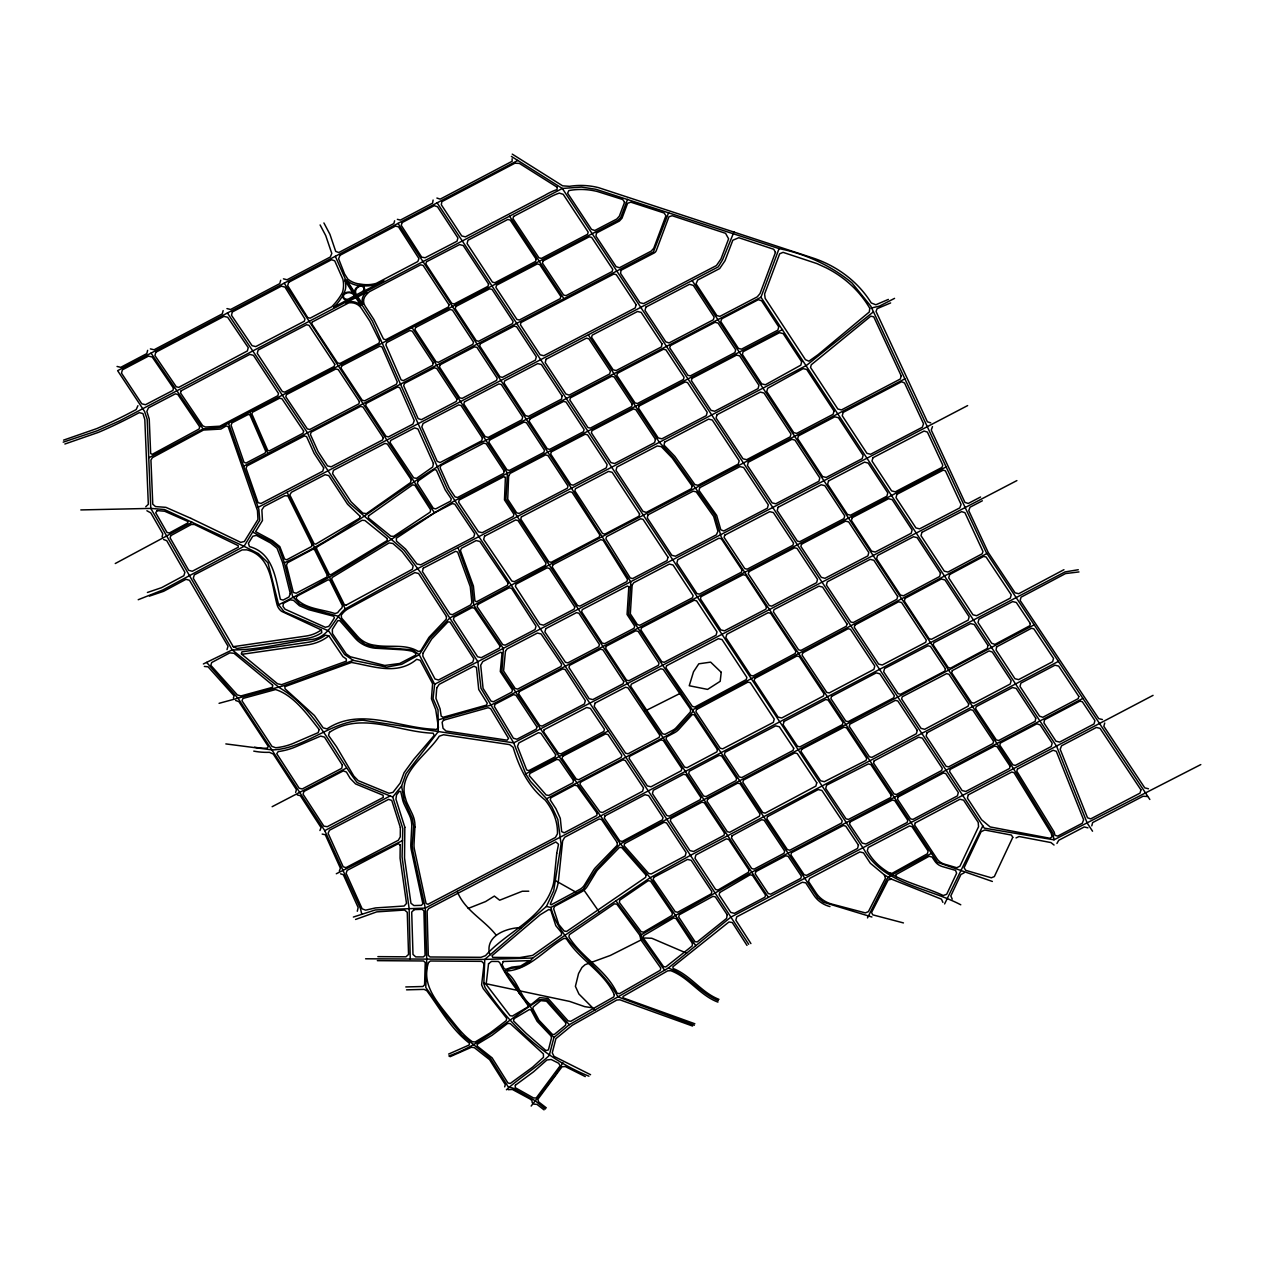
<?xml version="1.0" encoding="UTF-8"?>
<svg xmlns="http://www.w3.org/2000/svg" width="1264" height="1264" viewBox="0 0 1264 1264"><rect width="100%" height="100%" fill="white"/><g stroke="black" fill="none" stroke-linecap="round" stroke-linejoin="round"><path stroke-width="1.5" d="M252.642 532.065L271.539 541.703L278.807 547.486L284.368 562.78L292.663 596.529L299.71 604.113L309.475 608.268L338.009 616.184L357.633 638.715L365.106 644.34L374.523 646.915L412.57 649.807L419.221 654.705L434.658 684.235L433.046 698.565L438.039 709.878L438.276 731.54L406.028 773.6L401.589 786.097L392.709 796.984L402.821 828.505L402.078 856.913L409.141 908.69L410.231 959.013M433.11 200.044L432.572 203.156L400.388 220.094L397.354 219.336M162.108 536.916L162.772 533.756L150.811 512.884L146.893 510.751M357.301 911.249L358.154 907.536L343.334 874.704L340.585 873.819M672.48 913.208L671.958 915.468L643.534 932.184L641.117 931.663L619.376 902.48L619.723 900.189L648.211 880.692L650.565 881.119L672.306 912.94M1153.052 695.358L730.876 917.111L668.277 968.098L569.274 1024.709L553.932 1037.507L549.208 1055.535C535.889 1067.985 519.646 1077.797 506.406 1089.773M147.651 350.333L146.782 353.62L120.728 367.334L117.046 366.449M223.143 310.596L222.274 313.883L154.082 349.765L150.384 348.896M1091.78 825.85L1092.633 822.58L1143.019 796.257L1147.491 796.478M504.699 1086.866L505.3 1084.607L489.626 1059.706L474.363 1047.651L471.409 1047.271L450.063 1056.704M1104.72 723.024L1103.835 726.326L1144.757 787.867L1148.439 788.768M394.621 220.789L393.847 223.538L338.784 252.531L335.718 251.41L329.92 234.314L323.916 222.954M295.65 792.402L296.424 789.652L273.261 754.023L269.453 752.317A63.184 56.975 7.1 0 1 253.764 751.116M280.703 280.292L279.755 283.61L230.633 309.475L226.951 308.59M227.014 649.617L228.026 646.252L189.474 580.255L185.95 579.323L163.593 591.315L149.452 596.118M233.398 698.012L234.093 695.848L208.07 666.807L204.373 666.428M932.484 426.632L931.252 430.076L964.922 502.393L968.256 503.451L980.58 497.005M339.337 871.07L340.395 868.194L325.306 834.746L322.178 834.066M627.529 199.333L620.782 217.424L617.875 220.331L220.394 427.422L203.062 428.891L148.741 457.821M668.624 212.7L653.441 251.868L243.652 466.195M284.368 562.78C356.448 530.295 413.66 473.51 485.297 440.646L760.96 297.23L779.066 248.597L595.929 189.3L581.487 187.072L562.338 188.462L119.559 420.88L97.123 430.803L63.2 442.163M319.934 830.527L321.072 827.588L300.342 795.688L297.293 794.93M734.005 231.881L722.629 259.72L718.252 266.878L258.156 507.322M137.918 405.697L136.196 409.568L129.118 413.265A453.444 408.936 7.1 0 1 96.68 428.622L63.563 440.125M365.596 958.791L484.776 959.408L546.427 906.446L553.679 890.899L561.074 844.068L557.819 819.404L551.91 806.906L546.569 798.769L530.485 781.389L525.729 773.868L513.69 742.869L481.015 688.406L477.855 661.672L420.47 572.387L404.053 550.346L349.291 503.198L316 452.386L307.484 432.809L227.425 312.998M944.603 903.918L982.823 825.882M867.499 917.917L886.98 878.843L890.788 875.557L931.457 853.342M1056.925 843.451L1058.742 840.276L1084.259 826.956L1087.956 827.841M562.938 1062.676L555.465 1074.795L531.164 1106.047M546.427 906.446L550.883 907.473L583.352 889.303L595.771 869.901L620.434 843.862L1034.189 624.827M1058.41 661.388L690.444 855.349L650.202 877.722L565.403 934.965L532.744 958.033L528.968 962.52L520.373 967.355L511.177 968.287L504.684 970.973L518.351 989.396L519.109 993.046L530.469 1006.681L537.864 1020.617L553.932 1037.507M693.336 711.174L677.077 728.933L669.983 734.052L546.569 798.769M873.456 311.797L806.479 365.407L417.673 568.626L345.293 608.9C333.506 618.839 329.809 636.819 312.319 639.41C285.617 642.128 259.073 650.249 232.213 649.886L203.362 663.963M145.755 506.753L148.33 504.289L144.807 419.522L142.943 413.549L139.261 412.633L131.424 416.757A457.916 412.965 7.1 0 1 98.513 432.335L64.875 444.012M782.527 329.541L455.024 500.591C395.995 534.83 339.826 574.14 278.649 604.777L284.179 611.792L328.656 630.894L344.63 654.531L353.32 660.377L386.689 667.139L401.81 664.279L419.221 654.705L429.997 638.241L449.81 618.017L602.154 536.679L904.866 378.852M434.611 512.852L396.311 538.227L396.485 541.103L405.539 549.034L416.93 563.981L420.754 564.803L473.81 537.089L474.695 533.803L454.819 504.178L452.354 503.593L434.468 512.931M664.611 970.199L642.175 938.82L641.385 934.681L752.507 871.828L1082.916 698.376M192.128 522.316L115.261 563.523M346.32 605.014L412.412 569.242L413.138 566.003L402.142 551.594L392.899 543.488L389.138 542.904L332.242 577.443L331.689 579.228L344.345 604.666L346.02 605.172M692.498 709.91L986.931 553.474M1063.94 569.685L1018.721 593.717L1015.055 592.816L988.227 552.463L968.761 510.672L970.009 507.227L982.365 500.781M206.617 662.383L238.359 698.739L324.753 830.638L390.134 795.941M1016.888 480.589L513.69 742.869L362.879 720.211C330.441 721.365 304.687 748.904 272.297 749.915L225.845 743.911M1200.8 764.578L1054.002 839.817L984.293 828.125L562.338 188.462L511.367 156.404M517.798 160.449L117.631 370.668L144.554 411.448L147.177 419.19L150.795 508.397L232.213 649.886L279.265 687.584C316.237 709.309 332.432 750.058 357.143 782.574L392.709 796.984M967.624 405.586L434.658 684.235M272.139 806.701L346.131 768.212M946.136 466.906L491.032 705.107L438.15 719.864M525.729 773.868L608.442 730.924M894.564 298.367L879.381 306.157L871.639 307.926M645.272 710.921L681.138 692.877M336.303 873.756L402.505 840.576M964.1 872.887L960.924 874.467L950.797 895.939L952.234 899.131M888.371 299.41L875.826 304.766L871.259 302.981A106.508 96.048 7.1 0 0 812.973 258.014L598.536 187.641A65.649 59.203 7.1 0 0 569.543 186.329L562.622 185.84L512.252 154.129M890.63 302.933L877.105 308.653L876.031 311.45L927.397 421.797L930.731 422.855M1016.003 837.937L1019.053 836.515L1050.953 842.567L1054.05 845.031M448.815 1055.977C483.196 1044.048 509.392 1018.405 539.791 999.698L547.296 999.935L569.274 1024.709M448.641 1054.065L469.197 1044.98L469.465 1043.195C451.28 1029.433 440.172 1008.735 426.837 990.707L424.104 989.38L406.55 989.838M355.563 919.449L376.735 911.881L404.527 910.033L407.261 912.276L408.541 954.431L405.949 956.816L377.873 956.643M138.218 599.721L162.803 589.988L244.047 546.301L259.768 520.262L258.867 509.313L228.468 423.203M468.17 908.453L485.597 901.564L494.366 896.081L499.659 900.221L522.285 891.246L528.763 891.199M353.32 660.377L283.484 685.799L219.067 703.321M147.414 592.468L161.571 587.665L183.865 575.705L184.892 572.323L166.753 540.692L163.609 539.523M353.367 917.048L375.297 909.954L425.289 908.089L1065.046 571.913L1078.271 569.732M942.897 902.37L941.459 899.178L891.531 879.159L888.15 879.981L871.544 912.482L872.776 914.852L903.444 922.925M591.789 1007.708L584.742 1006.65L569.606 1001.404L483.828 983.25M521.4 927.586C506.406 927.744 484.144 936.071 489.895 954.92M233.255 646.678L237.142 648.448L306.552 638.431A35.661 32.153 7.1 0 0 321.767 632.648L321.483 630.009L281.54 611.318A13.367 12.055 7.1 0 1 276.99 604.382C271.539 584.237 271.523 556.16 246.828 549.84L242.167 549.887L194.308 574.883L193.281 578.248L233.255 646.678L306.062 636.045A32.99 29.751 7.1 0 0 321.261 629.899M241.835 654.325L307.847 644.798A42.786 38.599 7.1 0 0 328.845 635.839L342.923 656.632L346.257 658.939L346.352 661.167L281.572 684.677L277.527 683.777L241.298 653.883L241.93 651.861L307.357 642.412A40.116 36.182 7.1 0 0 325.464 635.207L328.814 635.808M1078.982 571.928L1065.52 573.572L1021.043 597.193L1020.159 600.479L1098.732 718.647L1102.398 719.532M508.207 1089.679L512.378 1089.457L529.932 1098.937L531.907 1100.47L532.27 1102.824M532.744 958.033L484.776 959.408L483.812 983.771L485.123 987.658C510.482 1026.352 545.606 1058.884 588.945 1076.201M405.776 986.947L422.903 986.505L424.578 984.846L425.241 962.583L423.582 960.972L377.336 960.656M80.817 509.929L150.795 508.397L164.431 509.518L244.047 546.301L258.393 553.6L267.952 562.78L278.649 604.777M533.945 1104.104L536.995 1104.404L544.041 1109.871M888.244 872.729L892.115 873.345L927.381 853.769L928.108 850.988L911.929 826.561L909.464 825.961L868.21 847.512L867.294 850.814C882.288 878.812 917.19 883.046 943.197 895.512L946.689 894.296L956.627 873.219L955.537 870.39L942.407 866.583A13.367 12.055 7.1 0 1 934.791 861.1L932.074 856.992L929.04 856.297L895.828 874.72L896.413 876.758M283.452 278.838L287.054 279.771L330.299 257.003L331.8 253.479L325.733 235.61L320.108 224.945M871.907 917L823.512 902.275L817.713 897.693L628.635 614.13L630.831 581.946L572.055 489.152L397.986 223.396M436.902 198.053L440.188 199.143L512.125 161.271L512.125 158.774M992.366 881.45L937.43 862.317L721.175 536.884L715.013 515.57L673.522 457.442L659.492 442.463L588.408 335.023M235.594 700.461L238.864 701.631L268.379 746.597L266.862 748.225A48.316 43.576 7.1 0 1 254.601 747.182M694.868 1023.777L623.199 997.912L623.026 996.459L667.661 970.847L670.789 970.689C688.88 977.435 699.908 995.479 717.92 1002.099M692.546 1026.036L619.897 999.808L616.737 1000.061L572.165 1025.309L555.891 1038.676L552.257 1052.849L554.027 1056.372L590.572 1074.7M694.315 1025.246L617.97 996.869C599.958 963.721 560.837 945.377 550.883 907.473M960.766 904.787C928.313 887.723 883.109 884.168 863.865 849.234L437.123 202.825M668.277 968.098C687.79 974.465 699.687 993.156 718.379 1000.614M190.848 518.319L165.9 507.354L155.535 506.58L152.77 504.21L150.937 460.096L152.375 457.663L203.488 430.044L220.884 429.065L226.209 425.952L228.231 426.632L257.461 510.545L257.951 519.472L244.41 541.45L240.76 542.382L191.022 518.398M718.963 999.35C701.552 992.682 690.681 975.334 673.175 968.524L672.859 966.786L728.933 921.993L732.267 922.515L747.008 945.44M686.621 953.167L651.797 938.267L644.924 938.014L610.386 955.426L585.058 964.701L581.961 967.45L578.58 973.501L575.404 986.331L578.912 994.01L594.902 1010.062M585.279 1076.596L565.277 1066.547L562.038 1066.753L537.879 1099.238L538.575 1101.86L546.348 1107.88M555.56 880.676L577.063 892.826M884.342 874.878L885.416 878.354L868.4 911.644L865.334 912.892L832.044 904.139A26.749 24.127 7.1 0 1 816.038 892.89L808.486 881.403L809.624 878.448L859.836 851.936L863.486 852.821L870.359 863.265L884.342 874.878L891.531 879.159M545.416 1109.018L535.257 1100.786L512.915 1088.099L508.318 1087.04L490.574 1058.616L461.881 1035.011L445.671 1015.261L425.778 987.437L426.726 959.107L425.289 908.089L413.012 851.746L412.159 845.758L413.66 826.277L412.364 818.472L404.164 800.159L401.589 786.097M496.088 935.044C483.907 919.497 464.662 910.538 457.205 891.325M615.916 900.869L641.385 934.681M583.352 889.303L599.294 912.087M151.032 353.13L203.062 428.891M640.216 935.818L616.864 904.202L614.399 903.839L569.306 934.712L568.942 937.003C582.309 958.333 606.214 969.709 617.022 993.156L619.455 993.678L660.25 970.278L660.772 968.05L640.737 939.658L639.995 935.265M695.769 945.709L650.202 877.722L620.434 843.862L576.953 782.874L501.903 671.563L503.404 648.606L473.747 605.029L471.82 586.212L458.026 547.628M760.96 297.23L1056.625 746.329L1087.214 823.101L1092.538 831.206M1149.845 799.464L986.094 552.194L870.833 306.188L851.952 282.931A153.924 138.819 7.1 0 0 779.066 248.597M509.518 216.191L563.934 298.683M412.017 327.581L507.401 473.131L505.932 499.327L768.307 897.235M692.166 280.561L1013.475 768.67L1052.88 833.245L1054.002 839.817M748.667 944.271L648.258 790.932L447.519 489.547L372.374 321.103L345.309 279.012L335.339 256.308M284.195 283.168L433.9 511.92M750.911 943.576L735.838 920.16L736.754 916.842L802.308 882.272L805.737 882.825L813.953 895.339A26.749 24.127 7.1 0 0 829.974 906.588M287.054 492.265L345.293 608.9M324.753 830.638L360.43 908.468L361.804 914.314M249.751 412.111L267.889 453.523M400.198 845.079L400.072 858.177L406.502 903.428L404.132 906.019L375.534 907.915L365.596 910.159L362.168 908.848L346.115 873.25L347.173 870.375L398.318 843.657L400.198 845.079M400.372 827.62L400.277 836.847L398.35 840.244L345.925 867.641L343.176 866.756L328.087 833.292L329.525 830.227L388.585 799.369L391.777 800.46L400.372 827.62M404.828 827.256L404.527 857.987L410.942 903.239L413.897 905.561L421.433 905.34L422.855 903.697L411.179 849.392A29.056 26.212 7.1 0 1 410.832 843.846L411.732 826.798A28.882 26.054 7.1 0 0 409.346 815.043L404.322 804.536A29.056 26.212 7.1 0 1 402.552 799.448L400.735 791.548L399.361 791.264L396.548 794.866L395.932 799.117L404.828 827.256M415.761 653.393L415.745 655.1L399.677 663.489L384.777 665.449L350.349 656.759L346.257 653.93L332.448 633.548L332.337 629.377L337.788 620.719L339.763 620.608L355.042 638.083A29.056 26.212 7.1 0 0 375.187 648.227L401.604 649.712A59.092 53.293 7.1 0 1 412.301 651.276L415.761 653.393M368.472 515.917L368.424 517.987L390.892 536.205L393.657 536.347L430.123 512.189L430.629 509.834L414.892 485.297L412.601 484.87L368.472 515.917M422.919 653.33L422.855 656.19L435.021 679.005L438.482 680L472.862 662.052L473.779 658.749L450.031 622.078L447.977 621.872L431.64 639.063L422.919 653.33M505.395 477.46L504.478 499.896L513.911 514.258L513.295 516.455L482.2 532.713L478.503 531.812L458.627 502.187L459.211 500.007L503.941 476.639L505.395 477.46M508.665 475.738L507.717 499.217L516.644 512.821L519.093 513.437L567.378 488.204L567.978 486.008L547.96 455.53L545.527 454.914L510.261 473.336L508.665 475.738M272.613 685.104L272.503 687.332L240.903 695.958L237.363 694.947L210.819 665.338L211.673 662.541L229.795 652.872L234.061 653.298L272.613 685.104M414.924 827.019L414.023 844.052A25.849 23.321 7.1 0 0 414.339 848.95L426.063 903.507L427.943 904.297L555.417 837.463L557.44 833.845C557.93 821.284 552.858 809.908 545.258 800.175C528.289 786.666 519.156 767.69 513.137 747.308L509.597 744.607L443.506 734.747L439.24 736.233C427.422 754.766 396.627 773.126 405.681 798.927A25.849 23.321 7.1 0 0 407.261 803.446L412.285 813.953A32.09 28.946 7.1 0 1 414.924 827.019M477.35 1044.175L477.239 1046.134L492.123 1057.873L507.923 1082.979L510.261 1083.485L532.697 1067.1L543.488 1057.304L543.409 1053.923L510.245 1023.587L507.67 1023.413L492.059 1035.295L477.35 1044.175M513.753 1018.831L513.626 1021.043L526.219 1033.431L545.874 1050.542L548.418 1049.91L551.499 1037.918L550.883 1035.848L537.089 1021.28L531.07 1010.047L529.347 1009.557L513.753 1018.831M387.258 538.59L387.147 540.581L330.884 574.725L329.24 574.283L316.49 548.639L317.043 546.87L362.104 520.262L364.917 520.484L387.258 538.59M628.824 586.828L627.07 614.494L634.686 626.075L634.07 628.271L604.619 643.66L602.17 643.06L581.645 611.808L582.246 609.611L627.402 586.022L628.824 586.828M632.142 585.09L630.325 613.846L637.419 624.637L639.868 625.253L692.514 597.746L693.114 595.549L673.048 564.992L669.383 564.076L633.77 582.688L632.142 585.09M690.586 709.278L690.428 711.901L676.335 727.527A13.367 12.055 7.1 0 1 672.827 730.229L664.959 734.368L662.51 733.768L630.704 686.368L631.289 684.187L660.74 668.798L663.221 669.383L690.586 709.278M565.766 1022.86L565.593 1025.199L554.28 1034.505L552.4 1034.394L538.97 1020.222L532.839 1008.767L533.234 1006.871L540.818 1000.646L546.475 1001.199L565.766 1022.86M432.604 683.619L431.451 698.802L435.732 709.673L438.45 727.574L436.175 729.581L434.073 729.265C398.681 727.827 360.003 706.892 326.997 728.886L323.157 727.843L314.373 715.456L285.032 688.785L284.89 686.636L351.471 662.462C373.164 666.175 397.196 675.798 416.693 659.302L420.154 660.298L432.604 683.619M436.744 687.932L435.954 698.344L440.077 708.804L441.199 716.151L443.127 717.273L486.466 705.122L487.272 703.226L478.724 689.496L476.465 667.408L473.937 666.191L439.208 684.33L436.744 687.932M428.464 962.599C421.481 984.008 435.922 1000.614 448.388 1016.272C455.814 1025.309 462.577 1035.058 472.388 1041.741L475.185 1041.963L490.084 1032.957L506.295 1020.617L506.643 1018.247L483.259 988.669L481.616 984.893L484.049 963.753L481.647 961.351L430.36 961.003L428.464 962.599M617.353 842.772L617.116 845.347L595.407 867.704A17.838 16.084 7.1 0 0 593.448 870.296L584.458 885.037A13.367 12.055 7.1 0 1 579.765 889.414L551.151 904.819L550.267 904.155L555.575 891.578A49.027 44.224 7.1 0 0 558.514 880.044L562.638 840.908L564.66 837.274L599.136 819.009L601.601 819.578L617.353 842.772M446.476 616.595L446.239 619.202L428.97 637.356L420.659 650.992L418.305 651.481C405.728 643.534 389.359 647.847 375.376 645.335A25.849 23.321 7.1 0 1 357.538 636.313L341.612 618.112L341.201 615.284A22.294 20.098 7.1 0 1 348.659 608.49L414.861 572.592L418.589 573.493L446.476 616.595M515.38 1085.207L515.159 1087.625L533.503 1097.942L536.236 1097.958L560.157 1065.805L558.656 1063.245L551.136 1059.469L546.901 1059.99L533.503 1071.84L515.38 1085.207M502.061 653.014L500.291 671.563L512.441 689.939L511.841 692.119L493.418 701.757L491.017 701.125L483.069 688.359L480.699 665.196L482.753 661.578L500.686 652.208L502.061 653.014M505.442 651.244L503.578 670.947L515.191 688.501L517.64 689.101L561.026 666.428L561.611 664.248L541.087 633.928L537.39 633.043L507.133 648.843L505.442 651.244M556.745 853.279L554.09 879.57A44.572 40.195 7.1 0 1 551.404 890.061C539.933 920.145 505.774 932.642 485.502 955.679L480.936 957.322L430.092 956.974L428.275 955.363L427.121 911.06L428.607 908.642L555.876 841.935L558.53 844.289L556.745 853.279M557.25 187.293L557.013 189.584L554.248 190.58A65.649 59.203 7.1 0 0 544.816 195.335L465.405 236.874L461.739 235.957L441.31 204.768L441.847 201.671L514.89 163.214L519.378 163.404L557.25 187.293M721.223 672.29L720.196 681.312L707.587 689.401L689.243 685.736L693.525 671.753L698.787 663.821L710.637 662.131L721.223 672.29M359.94 516.123L359.703 518.177L315.7 544.168L314.041 543.71L289.819 494.982L291.384 492.296L325.085 474.695L328.751 475.596L347.568 504.257L359.94 516.123M488.536 963.784L486.15 984.435L510.04 1015.687L512.394 1016.035L527.673 1007.045L527.989 1005.465C518.556 991.339 506.643 977.799 499.754 962.678L498.332 961.462L491.475 961.414L488.536 963.784M645.967 875.083L645.699 877.311L566.667 931.41L564.186 931.062L558.704 924.395L553.632 908.721L554.643 906.351L581.171 892.068A17.838 16.084 7.1 0 0 587.428 886.222L596.324 871.639A13.367 12.055 7.1 0 1 597.793 869.711L619.407 847.433L621.698 847.528L645.967 875.083M296.598 596.387L296.297 598.82C306.283 609.232 322.036 609.137 335.007 613.546L337.693 612.661A26.749 24.127 7.1 0 1 341.833 608.095L342.481 605.804L329.825 580.318L328.134 579.813L296.598 596.387M869.774 308.305L869.3 311.987L818.14 354.631L808.913 361.188L805.437 359.687L765.147 298.336L764.609 293.975L779.667 253.795L783.048 252.358L816.86 263.56L826.071 267.763A105.544 95.179 7.1 0 1 869.774 308.305M561.658 932.8L561.358 935.076L532.571 955.426L519.788 957.575L492.755 957.385L491.98 955.726L540.218 914.741L548.797 909.511L550.82 910.254L555.797 925.659L561.658 932.8M283.405 603.323L282.978 606.357L285.032 609.201L325.369 627.307L328.703 626.407A35.661 32.153 7.1 0 0 331.136 623.057L334.407 617.859L333.633 616.216L308.7 609.675L299.41 605.725L293.453 600.305L289.962 599.863L283.405 603.323M692.53 943.544L692.135 945.993L665.812 966.944L663.521 966.628L643.202 937.825L643.708 935.581L673.601 917.996L676.003 918.517L692.53 943.544M727.179 914.741L726.579 918.422L697.191 941.949L694.947 941.617L678.689 917.016L679.274 914.788L712.959 896.334L715.392 896.919L727.179 914.741M987.879 645.319L987.374 648.432L950.623 668.087L948.174 667.503L933.211 644.972L933.812 642.776L970.547 623.579L974.212 624.495L987.879 645.319M996.601 646.899L996.079 650.012L1014.945 678.721L1018.61 679.621L1052.643 661.704L1053.544 658.418L1033.873 628.856L1031.44 628.271L996.601 646.899M596.466 233.018L595.944 236.115L616.105 266.641L619.407 267.747L651.118 251.173L653.741 248.297L665.938 215.717L664.106 213L630.847 202.177L627.608 203.251L622.03 218.151L619.407 221.042L596.466 233.018M621.066 270.259L620.545 273.356L639.916 302.696L643.597 303.597L716.435 265.551L720.97 258.946L728.617 238.833L725.568 233.319L672.179 215.733L668.956 216.76L656.316 250.509A5.356 4.819 7.1 0 1 654.009 253.053L621.066 270.259M661.957 343.824L661.435 346.921L616.184 370.557L613.135 369.799L591.599 337.346L592.2 335.15L637.514 311.481L641.18 312.382L661.957 343.824M647.863 514.938L647.342 518.05L671.8 555.291L675.466 556.207L716.34 534.846L717.952 531.307L713.702 516.518L696.274 491.886L693.162 491.175L647.863 514.938M664.58 442.131L664.074 445.165L674.818 456.32L694.837 484.539L697.949 485.265L738.287 464.078L739.187 460.791L712.28 420.027L708.598 419.127L664.58 442.131M1035.737 718.189L1035.216 721.286L998.75 740.499L996.301 739.914L975.634 708.82L976.235 706.623L1012.527 687.521L1016.193 688.422L1035.737 718.189M1044.475 719.801L1043.953 722.897L1055.977 741.194L1059.627 742.094L1094.039 723.956L1094.924 720.654L1082.347 701.741L1079.898 701.141L1044.475 719.801M562.069 395.995L561.548 399.092L528.494 416.362L525.445 415.603L504.067 383.071L504.668 380.875L537.721 363.605L541.403 364.506L562.069 395.995M624.527 843.609L624.132 845.695L648.622 873.487L651.26 873.945L685.214 855.933L686.115 852.631L666.539 822.896L664.106 822.311L624.527 843.609M411.148 479.609L410.579 482.564L366.418 513.642L362.815 513.089L351.123 501.871L332.558 473.605L333.475 470.319L384.92 443.427L387.369 444.027L411.148 479.609M342.386 765.162L341.754 768.307L302.207 788.973L299.157 788.215L276.753 753.723L278.238 751.574A63.706 57.449 7.1 0 0 296.013 746.692L320.645 736.09L324.5 737.117L342.386 765.162M417.894 481.142L417.42 483.527L433.299 508.286L435.732 508.886L450.679 501.081L451.264 498.901L445.244 489.926L436.38 470.113L434.31 469.592L417.894 481.142M433.426 463.525L432.699 467.001L416.567 478.345L413.66 477.839L390.118 442.605L390.718 440.409L414.655 427.896L417.942 428.97L433.426 463.525M801.645 361.709L800.839 365.154L765.368 384.777L761.702 383.861L742.379 354.426L743.121 351.692L779.509 332.685L783.174 333.585L801.645 361.709M614.336 994.689L613.798 996.917L570.712 1021.328L568.089 1020.901L548.086 998.449L539.665 997.612L531.465 1004.343L529.679 1004.185C519.678 995.147 517.64 980.959 506.88 972.443L507.259 971.021C529.837 969.14 545.179 949.138 563.997 938.378L566.414 938.741C579.686 960.04 603.56 971.337 614.336 994.689M597.24 813.4L596.703 815.564L564.202 832.802L561.674 831.601L560.284 818.314L555.955 808.739L550.251 799.97L550.851 797.774L574.535 785.181L577.221 785.781L597.24 813.4M719.674 892.542L719.121 894.801L730.782 912.45L734.447 913.335L764.925 897.203L765.526 895.007L752.507 875.336L750.105 874.799L719.674 892.542M748.983 870.027L748.43 872.286L718.015 890.014L715.614 889.493L694.995 858.303L695.879 854.985L726.294 838.854L728.743 839.438L748.983 870.027M580.508 782.179L579.971 784.344L599.973 811.946L602.486 812.515L642.618 791.232L643.502 787.93L625.317 760.486L622.868 759.885L580.508 782.179M692.103 485.976L691.408 488.694L646.204 512.426L642.934 511.32L616.01 470.319L616.911 467.032L657.217 445.971L661.277 446.619L672.306 458.089L692.103 485.976M699.703 487.73L699.008 490.448L716.672 515.396L720.812 529.806L723.766 530.975L767.406 508.175L768.307 504.873L743.627 467.49L739.961 466.606L699.703 487.73M199.696 426.79L199.112 429.002L152.249 454.329L150.669 453.539L149.231 419L146.861 411.4L148.425 407.877L175.348 393.847L177.813 394.447L199.696 426.79M573.54 780.567L572.971 782.748L548.86 795.435L546.159 794.993L529.268 775.654L529.869 773.457L556.839 759.38L559.32 759.964L573.54 780.567M303.629 431.071L303.06 433.236L269.327 450.869L267.684 450.332L251.884 413.944L252.531 412.222L279.549 398.207L281.998 398.808L303.629 431.071M508.065 583.083L507.496 585.279L476.623 601.743L474.932 600.953L473.415 586.101L460.459 550.598L461.423 548.26L476.149 540.565L479.846 541.45L508.065 583.083M544.199 729.676L543.631 731.856L558.435 753.281L560.916 753.865L603.844 731.429L604.429 729.249L590.383 708.377L586.686 707.492L544.199 729.676M555.686 754.719L555.117 756.883L528.779 770.645L526.661 769.918L517.482 746.408L518.872 742.916L538.417 732.709L540.897 733.294L555.686 754.719M562.638 756.346L562.069 758.526L576.289 779.114L578.77 779.698L621.209 757.373L621.809 755.177L608 734.526L605.535 733.942L562.638 756.346M653.772 877.342L653.204 879.523L675.181 911.692L677.63 912.26L711.3 893.822L711.869 891.594L691.187 860.31L687.521 859.425L653.772 877.342M155.788 352.261L154.935 355.547L176.249 386.784L178.714 387.369L247.381 350.95L248.25 347.663L227.662 317.264L223.965 316.379L155.788 352.261M173.516 388.222L172.931 390.418L145.471 404.717L141.789 403.816L121.486 373.149L122.387 369.846L148.488 356.116L152.186 356.985L173.516 388.222M477.729 604.555L477.16 606.752L502.709 644.577L505.173 645.177L535.083 629.535L536.015 626.233L511.604 588.376L509.171 587.792L477.729 604.555M604.903 815.944L604.334 818.14L619.771 840.86L622.22 841.429L662.447 819.799L663.047 817.587L648.606 795.593L644.956 794.708L604.903 815.944M666.539 665.765L665.954 667.945L692.372 706.434L694.837 707.018L746.266 679.59L746.866 677.378L722.044 639.6L718.379 638.683L666.539 665.765M181.131 390.813L180.547 392.993L202.698 425.747L205.4 427.027L219.778 426.205L277.89 395.679L278.491 393.483L253.432 355.31L249.766 354.41L181.131 390.813M232.339 311.971L231.47 315.257L252.073 345.688L255.786 346.589L304.324 321.23L304.956 319.018L284.969 287.086L281.351 286.17L232.339 311.971M732.061 835.773L731.477 837.985L751.685 868.526L754.134 869.111L784.059 853.263L784.644 851.051L764.167 820.304L761.734 819.72L732.061 835.773M901.185 375.771L900.331 379.01L841.476 409.915L837.827 409.015L810.54 367.461L811.267 364.759L870.77 316.19L873.74 316.806L901.185 375.771M816.765 782.779L815.896 786.082L765.162 813.147L762.729 812.547L742.853 782.29L743.453 780.078L794.772 752.949L797.236 753.534L816.765 782.779M858.43 845.126L857.561 848.428L806.574 875.352L804.125 874.751L790.916 854.922L791.501 852.726L843.278 825.518L845.742 826.119L858.43 845.126M484.539 536.189L483.654 539.459L511.857 581.077L514.322 581.661L545.4 565.356L546.001 563.144L518.035 520.563L515.601 519.962L484.539 536.189M545.779 628.65L544.895 631.937L565.419 662.257L567.884 662.857L598.82 646.694L599.42 644.498L578.896 613.23L576.447 612.629L545.779 628.65M696.511 709.531L695.927 711.727L720.227 748.241L722.676 748.841L773.331 722.376L774.247 719.09L750.358 682.702L747.925 682.118L696.511 709.531M707.666 799.117L707.082 801.313L727.306 831.696L729.739 832.281L759.411 816.228L759.996 814.016L740.119 783.727L737.686 783.143L707.666 799.117M736.612 778.419L736.027 780.631L706.007 796.604L703.574 796.004L688.722 773.41L689.322 771.198L719.216 755.366L721.665 755.951L736.612 778.419M767.485 816.639L766.885 818.835L787.377 849.613L789.842 850.214L841.603 823.022L842.203 820.826L821.9 790.442L818.219 789.573L767.485 816.639M952.298 670.599L951.697 672.796L971.463 702.531L973.912 703.132L1010.236 684.029L1011.137 680.727L992.303 652.034L989.017 650.944L952.298 670.599M1030.35 623.547L1029.765 625.759L994.942 644.371L991.671 643.281L978.02 622.504L978.921 619.202L1012.654 601.585L1016.335 602.486L1030.35 623.547M499.959 646.015L499.375 648.195L481.252 657.675L477.587 656.759L453.413 619.423L454.029 617.211L471.978 607.636L474.427 608.205L499.959 646.015M595.075 703.1L594.191 706.386L625.601 753.186L628.05 753.771L659.176 737.402L659.776 735.206L627.955 687.806L625.49 687.221L595.075 703.1M717.478 749.678L716.893 751.875L687.031 767.706L684.582 767.106L666.033 739.077L666.634 736.88L674.312 732.836A17.838 16.084 7.1 0 0 678.973 729.233L692.198 714.587L694.236 714.745L717.478 749.678M724.572 833.15L723.988 835.362L693.573 851.494L689.907 850.609L670.331 820.873L670.931 818.661L701.899 802.182L704.348 802.766L724.572 833.15M795.83 651.276L795.246 653.472L753.091 675.956L750.658 675.355L725.852 637.609L726.768 634.307L768.196 612.661L770.661 613.261L795.83 651.276M784.028 721.475L783.143 724.762L797.489 746.25L799.954 746.85L842.393 724.667L842.993 722.487L828.157 700.098L825.708 699.498L784.028 721.475M802.672 652.919L802.071 655.131L826.735 692.356L829.184 692.956L873.882 669.399L874.783 666.096L850.482 629.314L848.049 628.729L802.672 652.919M793.697 748.241L793.097 750.437L741.794 777.565L739.345 776.965L724.398 754.529L724.999 752.333L775.654 725.868L779.335 726.768L793.697 748.241M846.975 624.005L846.39 626.201L800.997 650.407L798.564 649.822L773.394 611.823L773.995 609.627L818.914 586.164L822.595 587.065L846.975 624.005M854.875 625.08L854.274 627.292L878.591 664.106L882.256 665.006L925.69 642.317L926.291 640.121L901.611 602.533L898.562 601.79L854.875 625.08M874.167 760.881L873.582 763.077L893.996 793.918L896.445 794.503L941.68 770.503L942.265 768.291L922.325 738.097L918.675 737.212L874.167 760.881M898.104 797.031L897.519 799.227L910.491 818.835L912.94 819.42L957.417 795.878L958.317 792.575L945.788 773.6L943.339 773.015L898.104 797.031M968.73 703.985L968.129 706.181L924.711 729.281L921.045 728.396L901.627 698.976L902.227 696.78L946.515 673.649L948.964 674.249L968.73 703.985M681.849 768.559L681.249 770.756L650.976 786.793L647.31 785.908L629.124 758.495L629.725 756.283L660.851 739.93L663.284 740.514L681.849 768.559M700.841 797.458L700.24 799.67L669.272 816.149L666.839 815.549L652.414 793.587L653.314 790.284L683.555 774.263L685.989 774.848L700.841 797.458M754.75 678.468L754.15 680.68L778.055 717.083L781.705 717.984L823.401 696.006L824.002 693.81L799.354 656.585L796.905 656L754.75 678.468M755.793 871.639L755.208 873.835L768.259 893.553L770.692 894.154L800.776 878.369L801.376 876.173L788.167 856.36L785.734 855.775L755.793 871.639M801.629 749.347L801.044 751.543L820.589 780.789L824.286 781.705L866.061 760.422L866.677 758.242L846.501 727.795L844.052 727.195L801.629 749.347M831.491 696.448L830.906 698.644L845.727 721.049L848.176 721.649L893.695 697.854L894.312 695.658L879.855 673.791L876.189 672.89L831.491 696.448M897.661 596.513L896.903 599.262L853.216 622.567L850.767 621.983L826.403 585.074L827.304 581.788L870.201 559.367L873.866 560.284L897.661 596.513M905.087 598.314L904.345 601.079L929.04 638.683L931.489 639.284L968.24 620.087L969.156 616.785L944.935 579.907L941.269 579.023L905.087 598.314M940.511 573.177L939.626 576.495L903.428 595.786L900.395 595.06L876.616 558.846L877.516 555.544L913.509 536.742L917.174 537.658L940.511 573.177M949.612 574.567L948.727 577.885L972.964 614.794L976.63 615.71L1010.347 598.093L1011.232 594.807L986.11 557.013L983.661 556.413L949.612 574.567M917.253 730.402L916.368 733.72L871.86 757.389L869.411 756.788L849.25 726.358L849.85 724.161L895.37 700.367L897.819 700.967L917.253 730.402M927.018 732.772L926.133 736.075L946.072 766.284L948.521 766.885L992.967 743.548L993.551 741.352L972.901 710.273L970.452 709.673L927.018 732.772M915.262 822.911L914.662 825.123L936.893 858.683A13.367 12.055 7.1 0 0 944.508 864.165L956.785 867.736L959.961 866.156L978.557 826.703L978.21 822.406L963.595 800.159L959.945 799.259L915.262 822.911M1000.409 743.011L999.824 745.223L1012.859 764.831L1015.308 765.431L1051.269 746.503L1052.169 743.2L1040.146 724.904L1036.875 723.814L1000.409 743.011M1010.11 766.284L1009.525 768.48L965.775 791.469L962.109 790.569L949.58 771.593L950.18 769.397L994.626 746.06L997.075 746.661L1010.11 766.284M1078.824 696.432L1078.224 698.629L1042.816 717.288L1039.545 716.182L1020.001 686.415L1020.901 683.113L1054.966 665.196L1058.647 666.096L1078.824 696.432M312.287 322.004L311.766 323.9L337.504 362.863L339.953 363.463L378.868 343.302L379.658 341.027L369.862 321.167L361.393 308.321A11.961 10.791 7.1 0 0 348.785 302.854L312.287 322.004M513.579 216.428L512.979 218.625L538.938 257.809L541.387 258.409L587.57 234.298L588.171 232.102L563.238 194.34L559.367 193.092L557.471 193.74A61.193 55.189 7.1 0 0 547.375 198.701L513.579 216.428M748.335 462.197L747.435 465.5L772.13 502.882L775.796 503.783L818.914 481.268L819.815 477.966L794.93 440.093L791.88 439.335L748.335 462.197M850.151 821.948L849.55 824.128L862.238 843.12L865.919 844.004L907.157 822.469L907.757 820.273L894.77 800.665L892.321 800.065L850.151 821.948M945.44 668.94L944.84 671.137L900.568 694.268L898.119 693.667L883.662 671.784L884.563 668.498L928.013 645.793L930.462 646.394L945.44 668.94M1140.918 789.826L1140.033 793.113L1090.721 818.882L1087.514 817.776L1060.18 749.283L1061.555 745.792L1096.362 727.448L1100.028 728.333L1140.918 789.826M359.45 401.668L358.85 403.864L309.806 429.491L307.326 428.907L285.806 396.833L286.422 394.637L335.813 368.993L338.262 369.594L359.45 401.668M366.307 403.358L365.707 405.554L385.978 436.301L388.411 436.902L412.949 424.088L414.244 420.628L399.803 387.716L397.623 386.989L366.307 403.358M536.189 259.246L535.588 261.443L494.856 282.725L492.407 282.125L467.064 243.525L467.98 240.239L507.796 219.462L510.245 220.062L536.189 259.246M543.062 260.937L542.461 263.117L563.586 295.033L566.035 295.634L612.155 271.539L612.756 269.343L591.678 237.411L589.229 236.81L543.062 260.937M560.837 296.455L560.236 298.652L519.346 320.013L516.897 319.413L495.899 287.449L496.515 285.253L537.263 263.955L539.712 264.555L560.837 296.455M552.842 564.834L552.242 567.03L577.506 605.503L579.955 606.104L626.865 581.598L627.497 579.386L603.165 540.297L600.748 539.681L552.842 564.834M519.299 691.613L518.698 693.81L539.665 725.473L542.114 726.073L584.395 703.985L585.311 700.683L565.15 669.541L562.717 668.94L519.299 691.613M636.108 304.687L635.207 307.974L543.82 355.721L540.155 354.821L520.389 324.737L521.005 322.541L613.814 274.051L616.263 274.651L636.108 304.687M617.464 373.275L616.864 375.471L635.018 402.9L637.483 403.5L683.445 379.484L684.045 377.288L665.923 349.844L663.474 349.227L617.464 373.275M645.904 307.089L645.003 310.391L665.765 341.833L669.051 342.939L713.37 319.776L714.128 317.043L693.367 285.411L689.559 284.289L645.904 307.089M536.916 726.911L536.315 729.107L516.944 739.219L513.405 738.255L494.366 706.513L495.014 704.301L513.516 694.647L515.965 695.247L536.916 726.911M632.284 404.322L631.684 406.518L590.335 428.117L587.886 427.516L569.843 400.024L570.443 397.828L611.665 376.309L614.114 376.909L632.284 404.322M639.142 406.013L638.541 408.209L658.228 437.929L661.894 438.829L706.292 415.635L707.208 412.333L687.553 382.597L685.104 381.997L639.142 406.013M670.331 345.657L669.73 347.853L687.869 375.297L690.302 375.898L734.921 352.593L735.68 349.844L718.078 323.063L715.029 322.304L670.331 345.657M655.479 439.366L654.578 442.653L614.62 463.525L610.954 462.624L591.394 432.841L591.994 430.645L633.343 409.03L635.792 409.631L655.479 439.366M639.584 514.021L638.984 516.218L604.95 534.087L602.549 533.471L574.867 490.874L575.468 488.678L608.521 471.409L612.187 472.309L639.584 514.021M691.977 378.41L691.376 380.606L711.016 410.342L714.681 411.258L758.052 388.601L758.953 385.299L739.63 355.863L736.564 355.105L691.977 378.41M716.988 414.75L716.088 418.036L742.995 458.785L746.676 459.685L790.221 436.823L790.98 434.073L764.009 393.009L760.343 392.093L716.988 414.75M724.699 535.193L724.098 537.39L744.749 568.579L747.198 569.179L792.939 545.274L793.539 543.078L773.394 512.568L769.713 511.667L724.699 535.193M742 570.001L741.415 572.197L699.371 594.159L696.922 593.559L676.856 563.001L677.773 559.699L718.9 538.211L721.349 538.812L742 570.001M748.873 571.691L748.272 573.888L769.239 605.535L771.688 606.135L816.607 582.672L817.508 579.37L797.047 548.402L794.598 547.802L748.873 571.691M778.103 507.291L777.202 510.577L797.347 541.087L799.796 541.687L843.957 518.635L844.715 515.886L824.871 485.676L821.205 484.776L778.103 507.291M798.437 435.906L797.679 438.655L822.564 476.544L826.229 477.444L862.222 458.642L863.122 455.34L838.427 417.72L834.761 416.82L798.437 435.906M766.49 606.973L765.889 609.169L724.462 630.815L720.796 629.899L700.43 598.883L701.03 596.671L743.074 574.709L745.792 575.389L766.49 606.973M834.019 411.005L833.102 414.308L796.778 433.378L793.729 432.636L766.758 391.571L767.675 388.269L803.13 368.661L806.701 369.42L834.019 411.005M801.471 544.215L800.87 546.411L821.316 577.379L824.997 578.296L867.894 555.876L868.81 552.573L848.665 521.906L845.616 521.147L801.471 544.215M843.135 412.427L842.235 415.73L866.946 453.349L870.612 454.266L922.309 427.248L923.542 423.803L904.55 382.992L901.595 381.744L843.135 412.427M968.303 794.851L967.402 798.153L981.607 819.783L990.17 826.94L1049.91 838.269L1052.059 836.8L1051.174 833.134L1014.06 772.683L1011.69 772.051L968.303 794.851M334.755 364.285L334.154 366.481L284.763 392.109L282.314 391.508L257.24 353.32L258.172 350.049L306.583 324.737L309.032 325.338L334.755 364.285M341.628 365.975L341.011 368.172L362.199 400.23L364.648 400.83L396.406 384.24L397.275 381.933L381.981 346.921L379.8 346.194L341.628 365.975M323.695 467.901L322.794 471.188L261.032 503.451L258.077 502.709L246.053 468.233L247.049 465.895L304.387 435.938L306.599 436.633L314.104 453.286L323.695 467.901M383.229 437.739L382.629 439.935L331.168 466.811L327.502 465.91L318.086 451.564L310.375 434.437L311.213 432.13L360.524 406.376L362.958 406.976L383.229 437.739M415.587 327.518L414.987 329.714L435.985 361.694L438.434 362.294L472.878 344.298L473.479 342.102L452.48 310.122L450.031 309.522L415.587 327.518M448.989 304.814L448.388 307.01L385.757 339.716L383.498 339.021L373.812 319.397L365.233 306.267A10.539 9.496 7.1 0 1 365.944 295.144A31.916 28.788 7.1 0 1 369.436 291.684L420.675 264.808L423.124 265.408L448.989 304.814M433.236 363.131L432.636 365.328L403.327 380.638L401.13 379.911L385.852 344.914L386.721 342.591L409.789 330.552L412.238 331.152L433.236 363.131M455.83 306.488L455.23 308.7L476.228 340.664L478.661 341.264L512.489 323.6L513.089 321.404L492.091 289.44L489.642 288.824L455.83 306.488M440.077 364.806L439.477 367.018L459.685 397.797L462.134 398.397L496.578 380.401L497.194 378.205L476.97 347.426L474.521 346.826L440.077 364.806M456.952 399.219L456.336 401.415L421.386 419.68L418.115 418.605L403.674 385.694L404.527 383.387L434.295 367.84L436.728 368.44L456.952 399.219M488.599 284.116L487.999 286.312L454.171 303.976L451.738 303.376L425.873 263.986L426.474 261.79L459.575 244.6L463.24 245.516L488.599 284.116M480.32 343.792L479.72 345.988L499.928 376.767L502.377 377.367L535.43 360.098L536.331 356.811L516.581 326.728L514.132 326.128L480.32 343.792M464.441 401.889L463.825 404.085L485.202 436.633L488.252 437.391L521.937 419.79L522.696 417.041L501.318 384.509L498.885 383.893L464.441 401.889M482.453 438.071L481.695 440.82L440.093 462.545L437.186 461.281L421.813 426.948L423.077 423.503L458.642 404.922L461.091 405.523L482.453 438.071M489.531 440.109L488.915 442.305L506.975 469.797L509.424 470.398L543.868 452.401L544.468 450.205L526.424 422.713L523.975 422.113L489.531 440.109M504.225 471.219L503.625 473.415L457.536 497.495L455.072 496.91L449.226 488.188L440.093 467.791L440.946 465.484L483.733 443.127L486.182 443.743L504.225 471.219M529.774 419.079L529.158 421.275L547.217 448.767L549.666 449.368L583.478 431.703L584.079 429.507L566.035 402.015L563.586 401.415L529.774 419.079M546.111 359.229L545.211 362.515L565.893 394.005L569.179 395.111L609.627 373.97L610.386 371.237L588.866 338.768L586.417 338.167L546.111 359.229M521.384 516.929L520.784 519.125L548.75 561.706L551.199 562.306L599.168 537.121L599.8 534.909L572.118 492.312L569.685 491.712L521.384 516.929M551.309 451.896L550.709 454.092L570.728 484.57L573.177 485.186L606.23 467.917L607.131 464.615L587.57 434.832L585.137 434.231L551.309 451.896M574.757 606.941L574.156 609.137L543.473 625.159L539.823 624.242L515.396 586.37L516.012 584.173L547.059 567.868L549.508 568.468L574.757 606.941M606.278 646.188L605.661 648.385L626.502 680.111L628.951 680.711L658.402 665.322L659.002 663.126L638.178 631.4L635.729 630.799L606.278 646.188M721.586 318.876L720.828 321.625L738.413 348.406L741.478 349.164L777.85 330.157L778.75 326.87L761.623 300.785L758.337 299.679L721.586 318.876M623.752 681.533L623.152 683.729L592.784 699.608L589.135 698.692L568.958 667.55L569.574 665.354L600.479 649.206L602.912 649.807L623.752 681.533M641.527 627.766L640.911 629.962L661.751 661.688L664.2 662.289L716.072 635.192L716.988 631.889L696.606 600.874L694.173 600.258L641.527 627.766M667.992 557.282L667.092 560.584L632.664 578.564L630.246 577.948L605.898 538.859L606.546 536.647L640.595 518.761L643.044 519.362L667.992 557.282M828.52 480.952L827.62 484.238L847.449 514.448L850.514 515.206L886.886 496.199L887.802 492.897L868.194 463.051L864.513 462.134L828.52 480.952M852.157 517.719L851.415 520.468L871.56 551.151L875.225 552.052L911.218 533.25L912.118 529.948L892.21 499.628L888.545 498.711L852.157 517.719M872.903 457.758L872.002 461.06L891.61 490.906L895.275 491.822L941.964 467.427L942.786 465.136L927.397 432.083L924.063 431.04L872.903 457.758M896.934 494.335L896.018 497.637L915.942 527.957L919.607 528.858L959.818 507.859L961.067 504.415L945.44 470.856L943.228 470.145L896.934 494.335M921.898 532.365L920.998 535.667L944.303 571.17L947.968 572.055L982.16 553.806L982.981 551.499L964.922 512.678L961.588 511.636L921.898 532.365M891.262 795.356L890.646 797.552L848.476 819.435L846.011 818.835L825.708 788.452L826.609 785.197L868.384 763.914L870.833 764.53L891.262 795.356M402.015 222.638L401.257 225.387L421.702 257.161L425.131 257.745L457.015 241.234L457.931 237.948L437.502 206.775L434.231 205.669L402.015 222.638M303.85 791.501L303.091 794.25L323.821 826.15L327.25 826.703L383.261 797.458L383.087 795.246L355.611 783.949L350.144 778.324L346.447 772.051L343.287 770.898L303.85 791.501M423.298 568.184L422.381 571.486L449.952 614.083L452.386 614.683L470.54 604.998L471.899 602.58L470.255 586.638L457.647 552.068L455.561 551.325L423.298 568.184M288.65 282.314L287.702 285.648L307.689 317.564L310.107 318.18L331.674 306.836A72.569 65.459 7.1 0 0 342.418 292.616A31.837 28.709 7.1 0 0 342.892 279.265L334.723 260.826L331.531 259.736L288.65 282.314M170.798 535.62L170.119 537.895L188.699 570.301L192.239 571.265L238.248 547.233L238.201 545.669L194.372 524.449L191.275 524.497L170.798 535.62M1017.473 769.002L1016.809 771.23L1054.192 832.091L1054.966 835.33L1057.731 836.104L1082.253 823.291L1083.627 819.815L1056.309 751.337L1053.117 750.247L1017.473 769.002M319.144 729.549L318.212 732.63L295.887 742.237A58.302 52.582 7.1 0 1 275.71 747.751L271.95 746.392L241.977 700.777L242.957 698.455L275.584 689.544C293.817 695.295 307.626 714.839 319.144 729.549M329.446 732.33L328.514 735.411L336.524 746.724L353.809 776.064L358.265 780.662L389.028 793.302L392.993 792.354L400.182 783.111L404.085 772.652L413.755 759.364L434.184 735.49L433.157 733.199C398.887 732.172 361.425 711.158 329.446 732.33M312.161 544.8L311.576 546.522L286.707 559.794L284.605 559.067L279.818 546.617L272.503 540.676L255.612 531.638L262.454 520.515L261.869 509.787L264.05 506.58L284.89 495.693L287.908 495.978L312.161 544.8M327.376 575.404L326.791 577.127L296.187 593.211L293.327 592.453L286.47 565.119L287.592 562.733L312.919 549.208L314.61 549.714L327.376 575.404M265.756 451.343L265.108 453.065L246.038 463.035L243.984 462.276L231.059 425.194L232.055 422.855L248.313 414.418L249.94 414.955L265.756 451.343M624.574 202.24L619.36 216.16L616.737 219.051L594.807 230.506L591.52 229.4L567.599 193.202L568.816 190.611L570.98 190.2A61.193 55.189 7.1 0 1 597.445 191.528L622.741 199.538L624.574 202.24M775.448 252.389L760.027 293.58L757.262 296.85L719.927 316.363L716.878 315.605L696.037 283.863L697.681 280.039L719.658 268.568L725.015 260.747L732.82 240.223L738.824 237.711L773.773 249.292L775.448 252.389M290.293 593.622L288.982 596.987L283.089 600.1L280.355 599.31C275.789 579.054 273.308 552.968 249.482 546.601L248.392 543.362L252.784 536.236L256.387 535.383L270.638 543.014L277.069 548.244L282.551 562.48L290.293 593.622M339.984 255.296L338.61 258.788L344.598 274.004L347.9 279.186A21.283 19.197 7.1 0 0 360.635 284.116A30.889 27.855 7.1 0 0 376.23 283.389L417.799 261.537L418.953 258.583L398.508 226.841L395.474 226.082L339.984 255.296M1012.78 837.321L994.341 876.584L991.339 877.801L965.775 870.359L964.084 867.768L981.069 831.712L984.735 830.006L1011.453 835.077L1012.78 837.321M157.147 510.593L155.725 512.789L166.959 532.397L169.297 533.013L187.862 522.933L187.751 521.4L164.668 511.241L157.147 510.593M443.569 720.211L442.131 722.281L443.032 728.269L446.05 731.05L507.133 740.183L508.523 738.413L490.653 708.677L488.094 707.729L443.569 720.211M414.292 909.59L411.701 912.087L412.996 954.446L415.745 956.895L423.329 956.943L425.067 955.331L423.914 910.917L422.223 909.353L414.292 909.59M503.23 961.493L502.108 964.622L504.115 968.682L505.884 969.346L511.762 967.15L520.547 966.044L529.584 960.608L503.23 961.493M354.489 295.808L349.385 298.541A3.934 3.555 7.1 0 1 344.235 298.288A3.334 3.002 7.1 0 1 345.815 293.453A6.051 5.451 7.1 0 1 354.489 295.808M347.015 300.058L333.554 307.263A52.772 47.59 7.1 0 0 343.95 293.137A18.897 17.048 7.1 0 0 344.693 279.976L352.988 293.185A7.126 6.415 7.1 0 0 343.524 294.307A3.95 3.555 7.1 0 0 347.015 300.058M363.116 291.241L356.48 294.765A6.352 5.72 7.1 0 1 358.897 286.691A3.334 3.018 7.1 0 1 363.416 287.149A4.487 4.045 7.1 0 1 363.116 291.241M366.655 292.189L357.854 296.866L362.831 304.45A12.245 11.044 7.1 0 1 366.655 292.189M355.848 297.64L345.625 302.839A12.545 11.313 7.1 0 1 361.077 305.73L355.848 297.64M383.829 281.019L364.048 291.036A3.887 3.492 7.1 0 0 358.17 286.407A7.505 6.762 7.1 0 0 354.568 292.347L346.715 280.197A18.407 16.606 7.1 0 0 361.141 285.585A32.311 29.151 7.1 0 0 383.829 281.019"/></g></svg>
